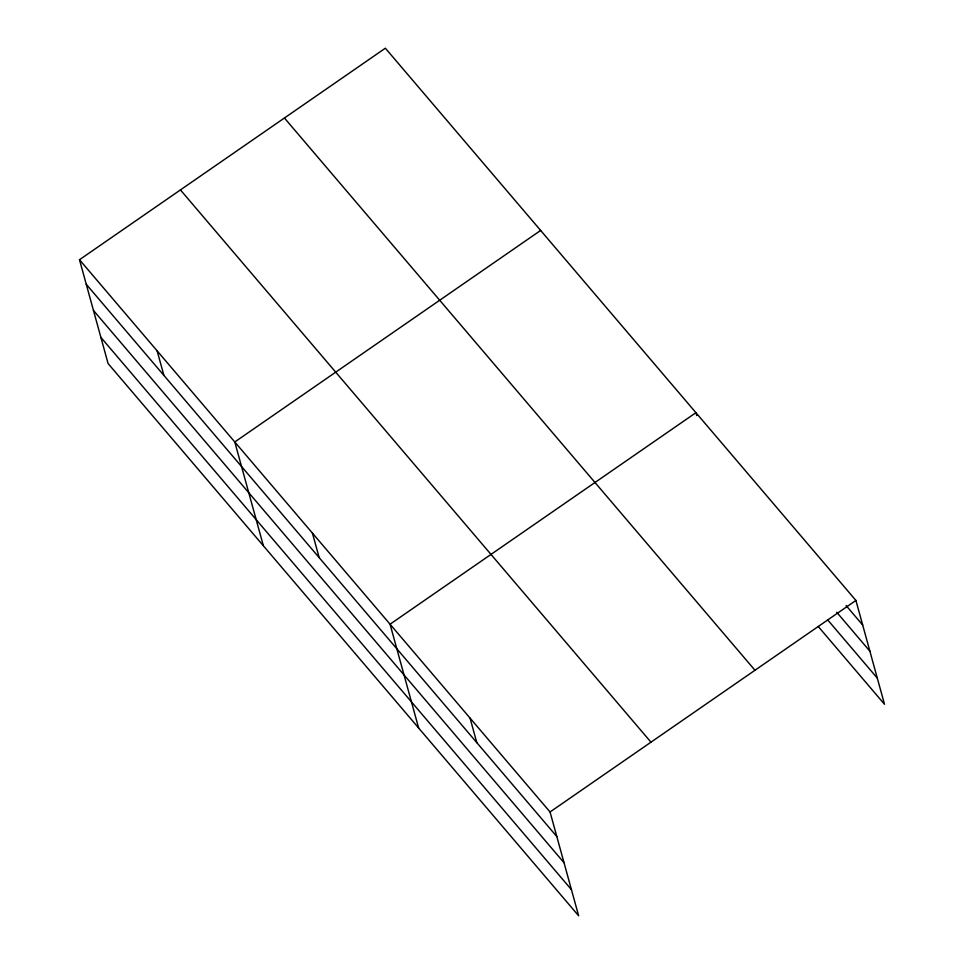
<?xml version="1.0" encoding="UTF-8"?>
<svg xmlns="http://www.w3.org/2000/svg" width="964" height="964" viewBox="0 0 964 964"><rect width="100%" height="100%" fill="white"/><g stroke="black" fill="none" stroke-linecap="round" stroke-linejoin="round"><path stroke-width="1.45" d="M79.494 259.726L550.046 811.977L578.641 915.8L108.089 363.548L79.494 259.726L385.359 48.2L855.912 600.452L884.506 704.274L818.171 626.419M540.635 230.444L234.782 441.97L263.377 545.793M550.046 811.977L855.912 600.452M846.091 605.549L862.672 625.009M836.704 612.236L869.877 651.17M827.546 619.731L877.3 678.114M284.428 118.006L754.969 670.257M180.437 189.92L650.977 742.184M86.266 284.284L556.806 836.535M93.46 310.444L564.012 862.696M100.883 337.388L571.435 889.639M696.719 415.58L695.924 412.688L390.058 624.214L418.653 728.037M470.046 718.096L476.819 742.654M312.42 533.092L319.18 557.65M157.132 350.848L163.904 375.406"/></g></svg>
